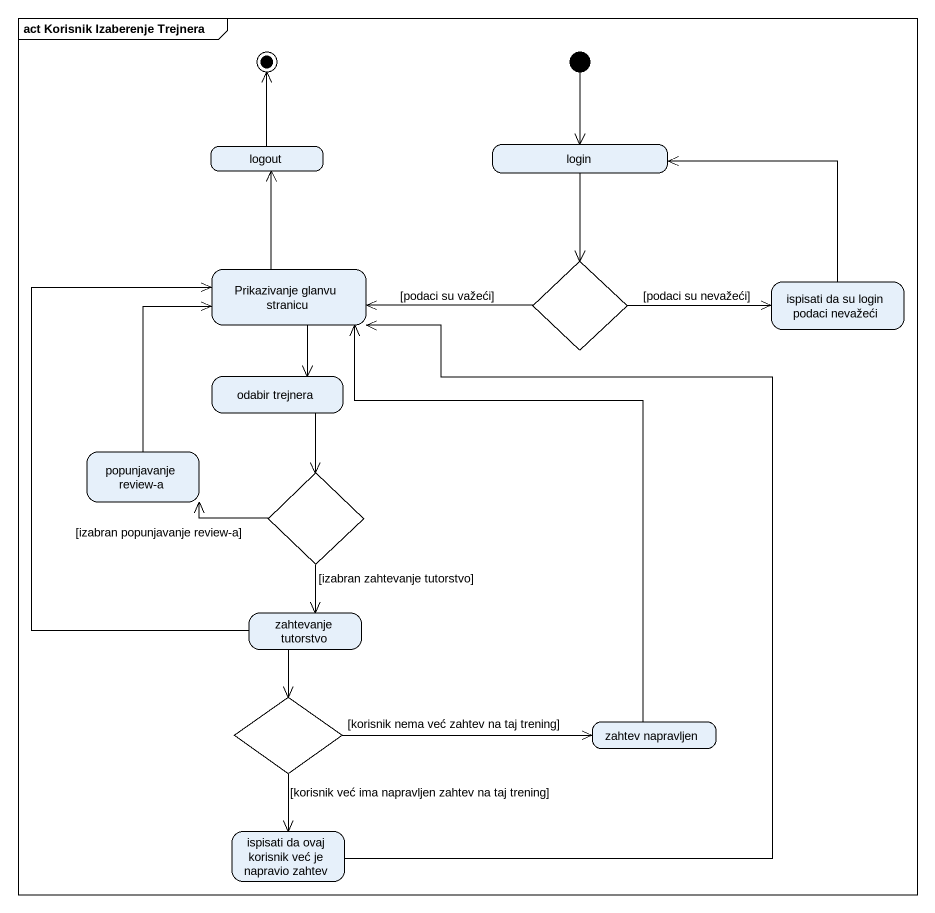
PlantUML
@startuml
mainframe act Korisnik Izaberenje Trejnera
hide empty description
state logout
state login
state "Prikazivanje glanvu stranicu" as Prikazivanje_glanvu_stranicu
state choice1 <<choice>>
state "ispisati da su login podaci nevažeći" as ispisati_da_su_login_podaci
state "odabir trejnera" as odabir_trejnera
state "popunjavanje review-a" as popunjavanje_review_a
state choice2 <<choice>>
state "zahtevanje tutorstvo" as zahtevanje_tutorstvo
state choice3 <<choice>>
state "zahtev napravljen" as zahtev_napravljen
state "ispisati da ovaj korisnik već je napravio zahtev" as ispisati_da_ovaj_korisnik
[*] --> login
login --> choice1
Prikazivanje_glanvu_stranicu -up-> logout
Prikazivanje_glanvu_stranicu --> odabir_trejnera
choice1 -left-> Prikazivanje_glanvu_stranicu : [podaci su važeći]
choice1 -right-> ispisati_da_su_login_podaci : [podaci su nevažeći]
ispisati_da_su_login_podaci -left-> login
odabir_trejnera --> choice2
popunjavanje_review_a -up-> Prikazivanje_glanvu_stranicu
choice2 -left-> popunjavanje_review_a : [izabran popunjavanje review-a]
choice2 --> zahtevanje_tutorstvo : [izabran zahtevanje tutorstvo]
zahtevanje_tutorstvo -up-> Prikazivanje_glanvu_stranicu
zahtevanje_tutorstvo --> choice3
choice3 -right-> zahtev_napravljen : [korisnik nema već zahtev na taj trening]
choice3 --> ispisati_da_ovaj_korisnik : [korisnik već ima napravljen zahtev na taj trening]
zahtev_napravljen -up-> Prikazivanje_glanvu_stranicu
ispisati_da_ovaj_korisnik -up-> Prikazivanje_glanvu_stranicu
logout -up-> [*]
@enduml
